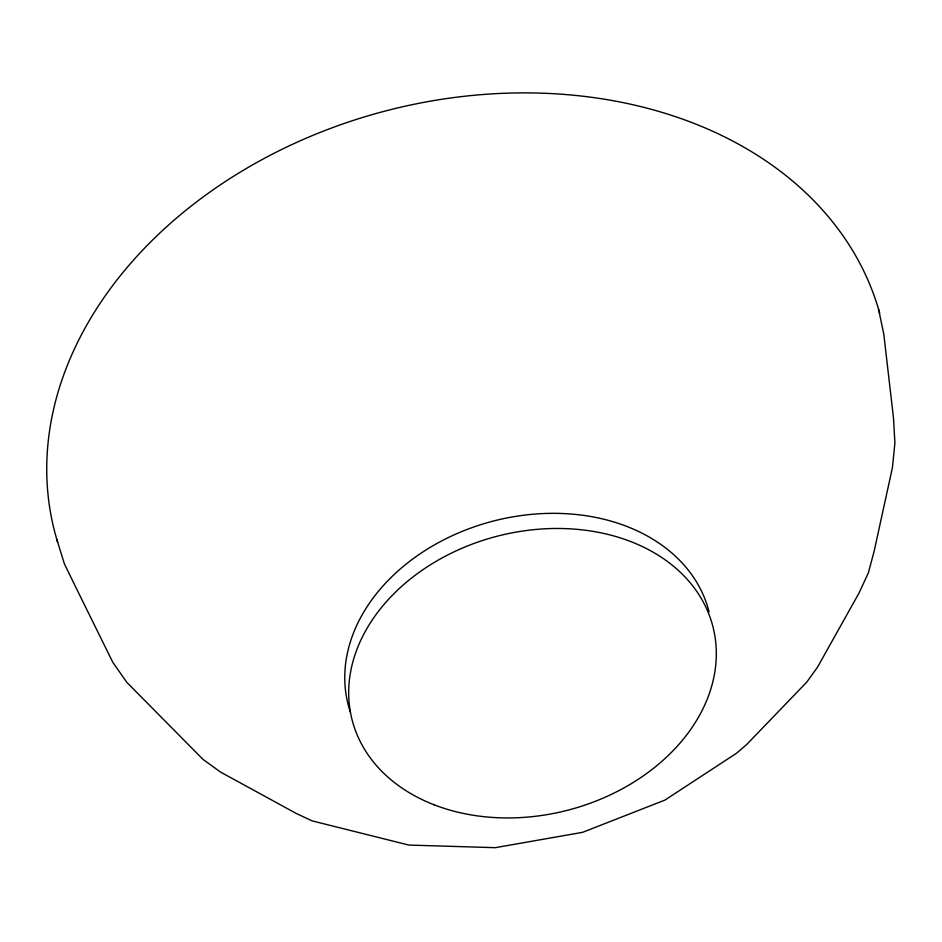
<?xml version="1.0" encoding="UTF-8"?>
<svg xmlns="http://www.w3.org/2000/svg" width="942" height="942" viewBox="0 0 942 942"><rect width="100%" height="100%" fill="white"/><g stroke="black" fill="none" stroke-linecap="round" stroke-linejoin="round"><path stroke-width="1.41" d="M56.85 539.566L64.397 563.858L75.619 586.901L112.804 662.308L126.793 682.314L202.93 759.323L220.51 772.063L296.141 813.393L312.061 820.859L408.852 845.068L495.221 847.682L582.556 832.339L664.899 800.099L736.632 753.164L746.688 744.521L806.717 682.161L817.491 667.219L859.033 593.024L868.418 572.724L874.176 551.046L892.427 467.632L894.9 443.011L893.511 418.236L883.796 334.104L878.533 309.176M57.686 542.345A426.738 324.013 -14.6 0 1 376.871 113.287A426.738 324.013 -14.6 0 1 879.722 313.356M350.459 712.399A186.328 141.465 -14.6 0 1 488.509 522.351A186.328 141.465 -14.6 0 1 709.067 611.853M433.979 804.739A186.328 141.465 -14.6 0 0 716.144 659.741A186.328 141.465 -14.6 0 0 447.391 555.132A186.328 141.465 -14.6 0 0 433.979 804.739"/></g></svg>
